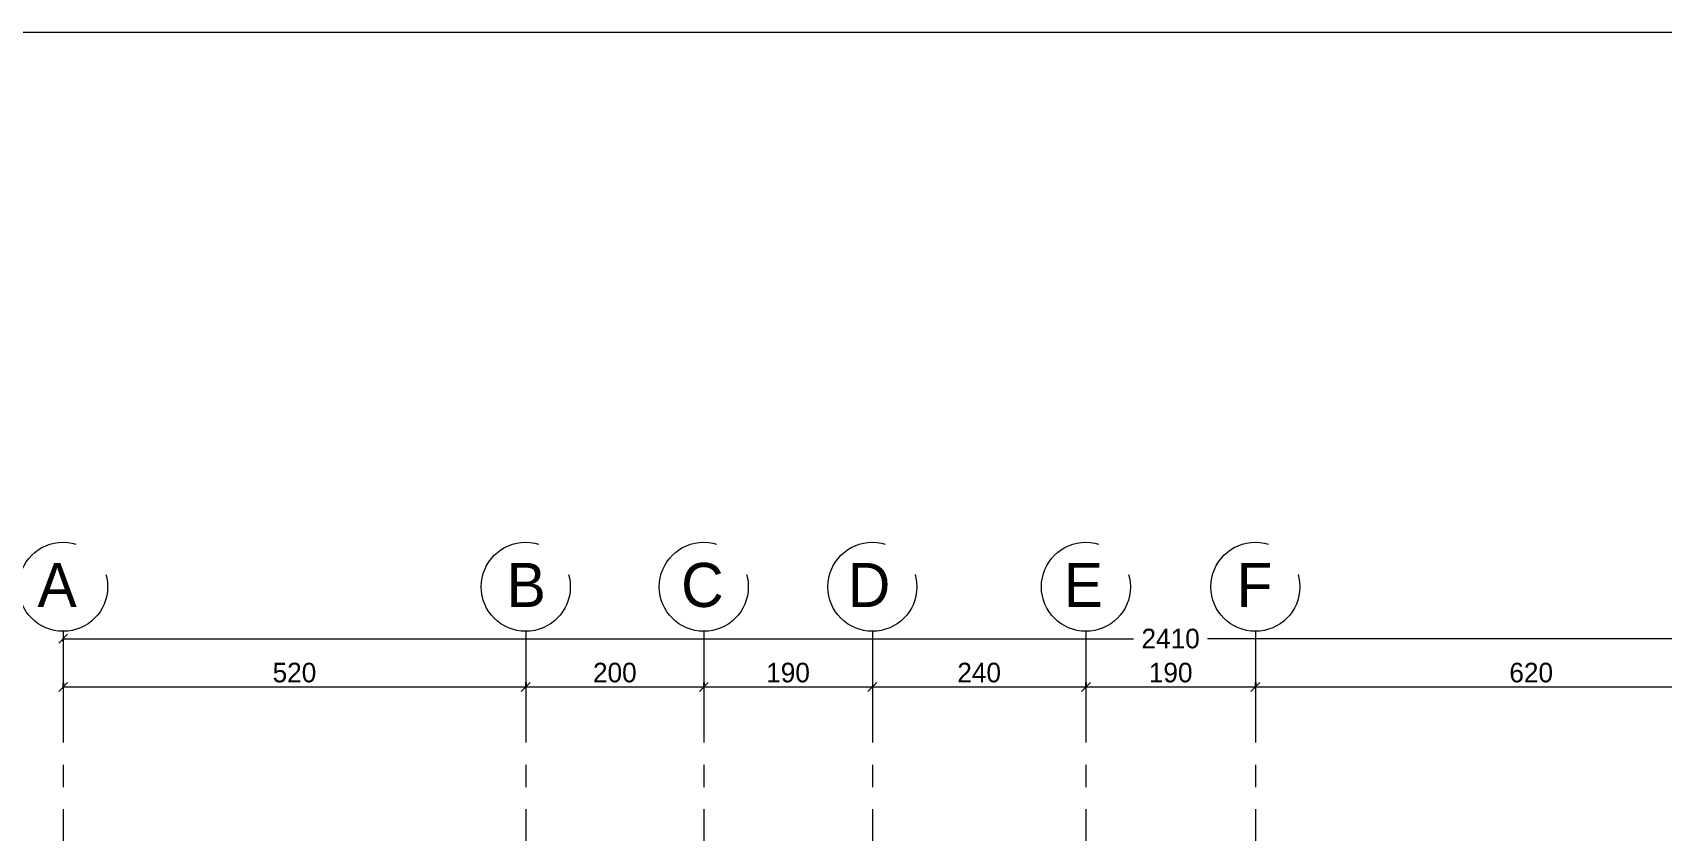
# Model space of a CAD drawing. Header units: inches. Extents: x -114 to 635, y -137 to 57.
# Drawn here: x 476.82 to 495.14, y 28.92 to 37.89 of the extents above; entities that cross this region are included whole.
import ezdxf

# ---------------------------------------------------------------- set-up
doc = ezdxf.new("R2010")
doc.units = ezdxf.units.IN
doc.header["$MEASUREMENT"] = 0
doc.header["$PDMODE"] = 98
doc.linetypes.add('CENTER', pattern=[2, 1.25, -0.25, 0.25, -0.25])
doc.linetypes.add('CENTERX2', pattern=[4, 2.5, -0.5, 0.5, -0.5])
doc.layers.get('0').update_dxf_attribs({"lineweight": 5})
doc.layers.get('Defpoints').update_dxf_attribs({"lineweight": 5})
doc.layers.add('AXIES', color=7, linetype='CENTER', lineweight=0, true_color=0x949596)
doc.layers.add('AXIS DIMENSION', color=8, linetype='Continuous', lineweight=5)
doc.layers.add('BORDER A2', color=7, linetype='Continuous', lineweight=50)
doc.styles.add('A0$0$002-F.FLOOR PLAN$0$xref plans$0$ATTRIBUTE', font='BKANT.TTF')
doc.styles.add('MAIN', font='')
doc.styles.get('MAIN').set_extended_font_data('Shonar Bangla')
doc.dimstyles.new('MFS-AXIS', dxfattribs={"dimtxt": 0.22, "dimasz": 0.1, "dimexe": 0, "dimexo": 0.15, "dimgap": 0.05, "dimtad": 1, "dimdec": 0, "dimlfac": 100, "dimzin": 0, "dimdsep": 46, "dimtxsty": 'MAIN', "dimblk": 'OBLIQUE', "dimcen": 0.09, "dimclrd": 1, "dimclre": 1, "dimclrt": 2, "dimadec": 0, "dimazin": 0, "dimtfac": 1, "dimtdec": 0, "dimtix": 1, "dimtofl": 0, "dimtmove": 2, "dimatfit": 3, "dimldrblk": 'OBLIQUE', "dimfxl": 0.05, "dimfxlon": 1, "dimtolj": 1, "dimtzin": 0, "dimlwd": -1, "dimarcsym": 1})

# ---------------------------------------------------------------- blocks, each defined once
blk = doc.blocks.new('_Oblique')
at = {"color": 0, "lineweight": -2}
blk.add_line((-0.5, -0.5), (0.5, 0.5), dxfattribs=at)
blk = doc.blocks.new('*D1047')
at = {"layer": 'AXIS DIMENSION', "color": 1, "linetype": 'Continuous', "lineweight": -2, "transparency": 16777216}
for p, q in [((477.164, 30.59), (477.164, 30.54)), ((482.364, 30.59), (482.364, 30.54))]:
    blk.add_line(p, q, dxfattribs=at)
at = {"layer": 'AXIS DIMENSION', "color": 17, "linetype": 'Continuous', "transparency": 16777216}
blk.add_line((477.164, 30.54), (482.364, 30.54), dxfattribs=at)
at = {"layer": 'Defpoints', "color": 0, "transparency": 16777216}
for p in [(482.364, 31.165), (477.164, 31.018), (482.364, 30.54)]:
    blk.add_point(p, dxfattribs=at)
at = {"layer": 'AXIS DIMENSION', "color": 17, "transparency": 16777216, "xscale": 0.1, "yscale": 0.1, "zscale": 0.1, "rotation": 180}
blk.add_blockref('_Oblique', (477.164, 30.54), dxfattribs=at)
at = {"layer": 'AXIS DIMENSION', "color": 17, "transparency": 16777216, "xscale": 0.1, "yscale": 0.1, "zscale": 0.1}
blk.add_blockref('_Oblique', (482.364, 30.54), dxfattribs=at)
at = {"layer": 'AXIS DIMENSION', "color": 3, "transparency": 16777216, "insert": (479.764, 30.7), "char_height": 0.22, "attachment_point": 5, "style": 'MAIN'}
blk.add_mtext('\\A1;520', dxfattribs=at)
blk = doc.blocks.new('*D1050')
at = {"layer": 'AXIS DIMENSION', "color": 1, "linetype": 'Continuous', "lineweight": -2, "transparency": 16777216}
blk.add_line((482.364, 30.59), (482.364, 30.54), dxfattribs=at)
at = {"layer": 'AXIS DIMENSION', "color": 17, "linetype": 'Continuous', "transparency": 16777216}
blk.add_line((482.364, 30.54), (484.365, 30.54), dxfattribs=at)
at = {"layer": 'Defpoints', "color": 0, "transparency": 16777216}
for p in [(482.364, 31.165), (484.365, 30.54), (484.365, 30.54)]:
    blk.add_point(p, dxfattribs=at)
at = {"layer": 'AXIS DIMENSION', "color": 17, "transparency": 16777216, "xscale": 0.1, "yscale": 0.1, "zscale": 0.1, "rotation": 180}
blk.add_blockref('_Oblique', (482.364, 30.54), dxfattribs=at)
at = {"layer": 'AXIS DIMENSION', "color": 17, "transparency": 16777216, "xscale": 0.1, "yscale": 0.1, "zscale": 0.1}
blk.add_blockref('_Oblique', (484.365, 30.54), dxfattribs=at)
at = {"layer": 'AXIS DIMENSION', "color": 3, "transparency": 16777216, "insert": (483.365, 30.7), "char_height": 0.22, "attachment_point": 5, "style": 'MAIN'}
blk.add_mtext('\\A1;200', dxfattribs=at)
blk = doc.blocks.new('*D1051')
at = {"layer": 'AXIS DIMENSION', "color": 1, "linetype": 'Continuous', "lineweight": -2, "transparency": 16777216}
blk.add_line((484.365, 30.59), (484.365, 30.54), dxfattribs=at)
at = {"layer": 'AXIS DIMENSION', "color": 17, "linetype": 'Continuous', "transparency": 16777216}
blk.add_line((484.365, 30.54), (486.26, 30.54), dxfattribs=at)
at = {"layer": 'Defpoints', "color": 0, "transparency": 16777216}
for p in [(484.365, 30.821), (486.26, 30.54), (486.26, 30.54)]:
    blk.add_point(p, dxfattribs=at)
at = {"layer": 'AXIS DIMENSION', "color": 17, "transparency": 16777216, "xscale": 0.1, "yscale": 0.1, "zscale": 0.1, "rotation": 180}
blk.add_blockref('_Oblique', (484.365, 30.54), dxfattribs=at)
at = {"layer": 'AXIS DIMENSION', "color": 17, "transparency": 16777216, "xscale": 0.1, "yscale": 0.1, "zscale": 0.1}
blk.add_blockref('_Oblique', (486.26, 30.54), dxfattribs=at)
at = {"layer": 'AXIS DIMENSION', "color": 3, "transparency": 16777216, "insert": (485.312, 30.7), "char_height": 0.22, "attachment_point": 5, "style": 'MAIN'}
blk.add_mtext('\\A1;190', dxfattribs=at)
blk = doc.blocks.new('*D1048')
at = {"layer": 'AXIS DIMENSION', "color": 17, "linetype": 'Continuous', "transparency": 16777216}
blk.add_line((486.26, 30.54), (488.66, 30.54), dxfattribs=at)
at = {"layer": 'Defpoints', "color": 0, "transparency": 16777216}
for p in [(486.26, 30.54), (488.66, 30.54), (488.66, 30.54)]:
    blk.add_point(p, dxfattribs=at)
at = {"layer": 'AXIS DIMENSION', "color": 17, "transparency": 16777216, "xscale": 0.1, "yscale": 0.1, "zscale": 0.1, "rotation": 180}
blk.add_blockref('_Oblique', (486.26, 30.54), dxfattribs=at)
at = {"layer": 'AXIS DIMENSION', "color": 17, "transparency": 16777216, "xscale": 0.1, "yscale": 0.1, "zscale": 0.1}
blk.add_blockref('_Oblique', (488.66, 30.54), dxfattribs=at)
at = {"layer": 'AXIS DIMENSION', "color": 3, "transparency": 16777216, "insert": (487.46, 30.7), "char_height": 0.22, "attachment_point": 5, "style": 'MAIN'}
blk.add_mtext('\\A1;240', dxfattribs=at)
blk = doc.blocks.new('*D1052')
at = {"layer": 'AXIS DIMENSION', "color": 1, "linetype": 'Continuous', "lineweight": -2, "transparency": 16777216}
blk.add_line((488.66, 30.59), (488.66, 30.54), dxfattribs=at)
at = {"layer": 'AXIS DIMENSION', "color": 17, "linetype": 'Continuous', "transparency": 16777216}
blk.add_line((488.66, 30.54), (490.565, 30.54), dxfattribs=at)
at = {"layer": 'Defpoints', "color": 0, "transparency": 16777216}
for p in [(488.66, 30.821), (490.565, 30.54), (490.565, 30.54)]:
    blk.add_point(p, dxfattribs=at)
at = {"layer": 'AXIS DIMENSION', "color": 17, "transparency": 16777216, "xscale": 0.1, "yscale": 0.1, "zscale": 0.1, "rotation": 180}
blk.add_blockref('_Oblique', (488.66, 30.54), dxfattribs=at)
at = {"layer": 'AXIS DIMENSION', "color": 17, "transparency": 16777216, "xscale": 0.1, "yscale": 0.1, "zscale": 0.1}
blk.add_blockref('_Oblique', (490.565, 30.54), dxfattribs=at)
at = {"layer": 'AXIS DIMENSION', "color": 3, "transparency": 16777216, "insert": (489.613, 30.7), "char_height": 0.22, "attachment_point": 5, "style": 'MAIN'}
blk.add_mtext('\\A1;190', dxfattribs=at)
blk = doc.blocks.new('*D1053')
at = {"layer": 'AXIS DIMENSION', "color": 1, "linetype": 'Continuous', "lineweight": -2, "transparency": 16777216}
blk.add_line((490.565, 30.59), (490.565, 30.54), dxfattribs=at)
at = {"layer": 'AXIS DIMENSION', "color": 17, "linetype": 'Continuous', "transparency": 16777216}
blk.add_line((490.565, 30.54), (496.765, 30.54), dxfattribs=at)
at = {"layer": 'Defpoints', "color": 0, "transparency": 16777216}
for p in [(490.565, 30.821), (496.765, 30.54), (496.765, 30.54)]:
    blk.add_point(p, dxfattribs=at)
at = {"layer": 'AXIS DIMENSION', "color": 17, "transparency": 16777216, "xscale": 0.1, "yscale": 0.1, "zscale": 0.1, "rotation": 180}
blk.add_blockref('_Oblique', (490.565, 30.54), dxfattribs=at)
at = {"layer": 'AXIS DIMENSION', "color": 17, "transparency": 16777216, "xscale": 0.1, "yscale": 0.1, "zscale": 0.1}
blk.add_blockref('_Oblique', (496.765, 30.54), dxfattribs=at)
at = {"layer": 'AXIS DIMENSION', "color": 3, "transparency": 16777216, "insert": (493.665, 30.7), "char_height": 0.22, "attachment_point": 5, "style": 'MAIN'}
blk.add_mtext('\\A1;620', dxfattribs=at)
blk = doc.blocks.new('*D1046')
at = {"layer": 'AXIS DIMENSION', "color": 1, "linetype": 'Continuous', "lineweight": -2, "transparency": 16777216}
for p, q in [((477.164, 31.049), (477.164, 31.082)), ((501.265, 31.049), (501.265, 31.082))]:
    blk.add_line(p, q, dxfattribs=at)
at = {"layer": 'AXIS DIMENSION', "color": 17, "linetype": 'Continuous', "transparency": 16777216}
for p, q in [((477.164, 31.082), (489.195, 31.082)), ((501.265, 31.082), (490.028, 31.082))]:
    blk.add_line(p, q, dxfattribs=at)
at = {"layer": 'Defpoints', "color": 0, "transparency": 16777216}
for p in [(501.265, 31.082), (477.164, 30.899), (501.265, 30.899)]:
    blk.add_point(p, dxfattribs=at)
at = {"layer": 'AXIS DIMENSION', "color": 17, "transparency": 16777216, "xscale": 0.1, "yscale": 0.1, "zscale": 0.1, "rotation": 180}
blk.add_blockref('_Oblique', (477.164, 31.082), dxfattribs=at)
at = {"layer": 'AXIS DIMENSION', "color": 17, "transparency": 16777216, "xscale": 0.1, "yscale": 0.1, "zscale": 0.1}
blk.add_blockref('_Oblique', (501.265, 31.082), dxfattribs=at)
at = {"layer": 'AXIS DIMENSION', "color": 3, "transparency": 16777216, "insert": (489.612, 31.082), "char_height": 0.22, "attachment_point": 5, "style": 'MAIN'}
blk.add_mtext('\\A1;2410', dxfattribs=at)

msp = doc.modelspace()

# ---------------------------------------------------------------- linework, layer by layer
at = {"layer": 'AXIES', "linetype": 'CENTERX2', "ltscale": 0.5}
for p, q in [((477.164, 31.165), (477.164, 13.874)), ((482.364, 31.165), (482.364, 13.874)), ((484.365, 31.165), (484.365, 13.874)), ((486.26, 31.165), (486.26, 13.874)), ((488.66, 31.165), (488.66, 13.874)), ((490.565, 31.165), (490.565, 13.874))]:
    msp.add_line(p, q, dxfattribs=at)
at = {"layer": 'AXIES', "linetype": 'CENTERX2'}
for centre in [(477.164, 31.665), (482.364, 31.665), (484.365, 31.665), (486.26, 31.665), (488.66, 31.665), (490.565, 31.665)]:
    msp.add_circle(centre, 0.5, dxfattribs=at)
at = {"layer": 'BORDER A2', "lineweight": 5}
msp.add_lwpolyline([(465.171, -2.308), (510.771, -2.308), (510.771, 37.892), (465.171, 37.892)], close=True, dxfattribs=at)

# ---------------------------------------------------------------- texts
at = {"layer": 'AXIES', "linetype": 'CENTERX2', "style": 'A0$0$002-F.FLOOR PLAN$0$xref plans$0$ATTRIBUTE'}
for s, p in [('A', (476.876, 31.438)), ('B', (482.149, 31.438)), ('C', (484.11, 31.438)), ('D', (485.984, 31.438)), ('E', (488.41, 31.438)), ('F', (490.353, 31.438))]:
    msp.add_text(s, height=0.495, dxfattribs=at).set_placement(p)

# ---------------------------------------------------------------- dimensions: what is measured, and where the dimension line sits
at = {"layer": 'AXIS DIMENSION'}
dim = msp.add_linear_dim(base=(501.265, 31.082), p1=(477.164, 30.899), p2=(501.265, 30.899), angle=180, dimstyle='MFS-AXIS', override={"dimclrd": 17, "dimclrt": 3}, dxfattribs=at)
dim.commit()
dim.dimension.update_dxf_attribs({"geometry": '*D1046', "text_midpoint": (489.612, 31.082), "dimtype": 160})
for base, p1, p2, picture, middle in [((482.364, 30.54), (477.164, 31.018), (482.364, 31.165), '*D1047', (479.764, 30.7)), ((484.365, 30.54), (482.364, 31.165), (484.365, 30.54), '*D1050', (483.365, 30.7)), ((488.66, 30.54), (486.26, 30.54), (488.66, 30.54), '*D1048', (487.46, 30.7)), ((496.765, 30.54), (490.565, 30.821), (496.765, 30.54), '*D1053', (493.665, 30.7))]:
    dim = msp.add_linear_dim(base=base, p1=p1, p2=p2, angle=180, dimstyle='MFS-AXIS', override={"dimclrd": 17, "dimclrt": 3}, dxfattribs=at)
    dim.commit()
    dim.dimension.update_dxf_attribs({"geometry": picture, "text_midpoint": middle})
for base, p1, p2, picture, middle in [((486.26, 30.54), (484.365, 30.821), (486.26, 30.54), '*D1051', (485.312, 30.7)), ((490.565, 30.54), (488.66, 30.821), (490.565, 30.54), '*D1052', (489.613, 30.7))]:
    dim = msp.add_linear_dim(base=base, p1=p1, p2=p2, angle=180, text='190', dimstyle='MFS-AXIS', override={"dimclrd": 17, "dimclrt": 3}, dxfattribs=at)
    dim.commit()
    dim.dimension.update_dxf_attribs({"geometry": picture, "text_midpoint": middle})

doc.saveas('drawing.dxf')
